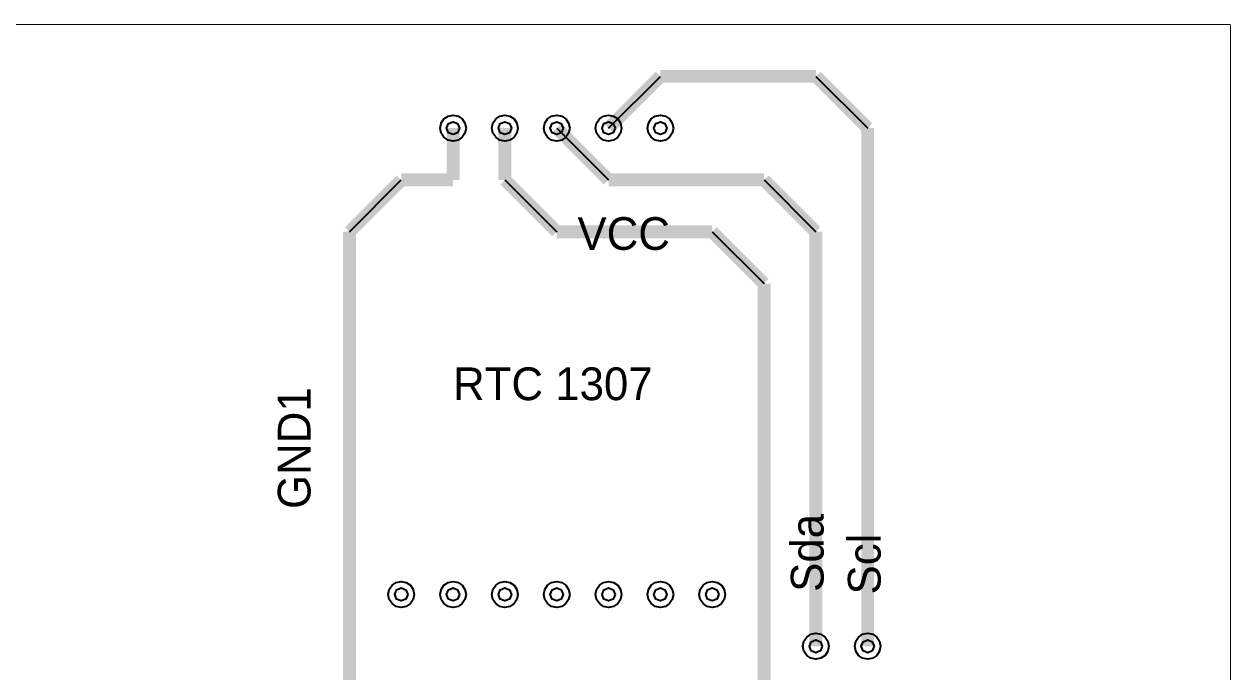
# Model space of a CAD drawing. Extents: x 0.8 to 14.6, y 0 to 10.
# Drawn here: x 9.745 to 14.595, y 7.428 to 10.033 of the extents above; entities that cross this region are included whole.
import ezdxf

# ---------------------------------------------------------------- set-up
doc = ezdxf.new("R2010")
doc.units = 0
doc.layers.get('0').update_dxf_attribs({"linetype": 'CONTINUOUS'})

msp = doc.modelspace()

# ---------------------------------------------------------------- linework, layer by layer
at = {"color": 0}
for points, const_width in [([(0.84375, 10.0313), (14.5938, 10.0313)], 0.00313), ([(14.5938, 10.0313), (14.5938, 0.03125)], 0.00313), ([(12.0938, 9.61458), (12.3021, 9.82292)], 0.05208), ([(12.3021, 9.82292), (12.7188, 9.82292)], 0.05208), ([(12.7188, 9.82292), (12.9271, 9.82292)], 0.05208), ([(12.9271, 9.82292), (13.1354, 9.61458)], 0.05208), ([(11.4688, 9.40625), (11.4688, 9.61458)], 0.05208), ([(11.6771, 9.61458), (11.6771, 9.40625)], 0.05208), ([(11.8854, 9.61458), (12.0938, 9.40625)], 0.05208), ([(13.1354, 9.61458), (13.1354, 7.53125)], 0.05208), ([(11.0521, 9.19792), (11.2604, 9.40625)], 0.05208), ([(11.2604, 9.40625), (11.4688, 9.40625)], 0.05208), ([(11.6771, 9.40625), (11.8854, 9.19792)], 0.05208), ([(12.0938, 9.40625), (12.7188, 9.40625)], 0.05208), ([(12.7188, 9.40625), (12.9271, 9.19792)], 0.05208), ([(11.0521, 7.73958), (11.0521, 9.19792)], 0.05208), ([(11.8854, 9.19792), (12.5104, 9.19792)], 0.05208), ([(12.5104, 9.19792), (12.7188, 8.98958)], 0.05208), ([(12.9271, 9.19792), (12.9271, 7.53125)], 0.05208), ([(12.7188, 8.98958), (12.7188, 7.53125)], 0.05208), ([(11.0521, 6.90625), (11.0521, 7.73958)], 0.05208), ([(12.7188, 7.53125), (12.7188, 7.11458)], 0.05208)]:
    msp.add_lwpolyline(points, dxfattribs=dict(at, const_width=const_width))
for points in [[(12.0938, 9.61458), (12.3021, 9.82292)], [(12.9271, 9.82292), (13.1354, 9.61458)], [(11.8854, 9.61458), (12.0938, 9.40625)], [(11.0521, 9.19792), (11.2604, 9.40625)], [(11.6771, 9.40625), (11.8854, 9.19792)], [(12.7188, 9.40625), (12.9271, 9.19792)], [(12.5104, 9.19792), (12.7188, 8.98958)]]:
    msp.add_lwpolyline(points, dxfattribs=at)
at = {"color": 0, "const_width": 0.00344}
for points in [[(11.5208, 9.61458), (11.5167, 9.59435), (11.5055, 9.57781), (11.489, 9.56663), (11.4688, 9.5625), (11.4485, 9.56663), (11.4319, 9.57781), (11.4207, 9.59435), (11.4167, 9.61458), (11.4207, 9.63488), (11.4319, 9.65142), (11.4485, 9.6626), (11.4688, 9.66667), (11.489, 9.6626), (11.5055, 9.65142), (11.5167, 9.63488), (11.5208, 9.61458)], [(11.7292, 9.61458), (11.725, 9.59435), (11.7139, 9.57781), (11.6973, 9.56663), (11.6771, 9.5625), (11.6568, 9.56663), (11.6403, 9.57781), (11.6291, 9.59435), (11.625, 9.61458), (11.6291, 9.63488), (11.6403, 9.65142), (11.6568, 9.6626), (11.6771, 9.66667), (11.6973, 9.6626), (11.7139, 9.65142), (11.725, 9.63488), (11.7292, 9.61458)], [(11.9375, 9.61458), (11.9334, 9.59435), (11.9222, 9.57781), (11.9057, 9.56663), (11.8854, 9.5625), (11.8651, 9.56663), (11.8486, 9.57781), (11.8374, 9.59435), (11.8333, 9.61458), (11.8374, 9.63488), (11.8486, 9.65142), (11.8651, 9.6626), (11.8854, 9.66667), (11.9057, 9.6626), (11.9222, 9.65142), (11.9334, 9.63488), (11.9375, 9.61458)], [(12.1458, 9.61458), (12.1417, 9.59435), (12.1305, 9.57781), (12.114, 9.56663), (12.0938, 9.5625), (12.0735, 9.56663), (12.0569, 9.57781), (12.0457, 9.59435), (12.0417, 9.61458), (12.0457, 9.63488), (12.0569, 9.65142), (12.0735, 9.6626), (12.0938, 9.66667), (12.114, 9.6626), (12.1305, 9.65142), (12.1417, 9.63488), (12.1458, 9.61458)], [(12.3542, 9.61458), (12.35, 9.59435), (12.3389, 9.57781), (12.3223, 9.56663), (12.3021, 9.5625), (12.2818, 9.56663), (12.2653, 9.57781), (12.2541, 9.59435), (12.25, 9.61458), (12.2541, 9.63488), (12.2653, 9.65142), (12.2818, 9.6626), (12.3021, 9.66667), (12.3223, 9.6626), (12.3389, 9.65142), (12.35, 9.63488), (12.3542, 9.61458)], [(11.3125, 7.73958), (11.3084, 7.71935), (11.2972, 7.70281), (11.2807, 7.69163), (11.2604, 7.6875), (11.2401, 7.69163), (11.2236, 7.70281), (11.2124, 7.71935), (11.2083, 7.73958), (11.2124, 7.75988), (11.2236, 7.77642), (11.2401, 7.7876), (11.2604, 7.79167), (11.2807, 7.7876), (11.2972, 7.77642), (11.3084, 7.75988), (11.3125, 7.73958)], [(11.5208, 7.73958), (11.5167, 7.71935), (11.5055, 7.70281), (11.489, 7.69163), (11.4688, 7.6875), (11.4485, 7.69163), (11.4319, 7.70281), (11.4207, 7.71935), (11.4167, 7.73958), (11.4207, 7.75988), (11.4319, 7.77642), (11.4485, 7.7876), (11.4688, 7.79167), (11.489, 7.7876), (11.5055, 7.77642), (11.5167, 7.75988), (11.5208, 7.73958)], [(11.7292, 7.73958), (11.725, 7.71935), (11.7139, 7.70281), (11.6973, 7.69163), (11.6771, 7.6875), (11.6568, 7.69163), (11.6403, 7.70281), (11.6291, 7.71935), (11.625, 7.73958), (11.6291, 7.75988), (11.6403, 7.77642), (11.6568, 7.7876), (11.6771, 7.79167), (11.6973, 7.7876), (11.7139, 7.77642), (11.725, 7.75988), (11.7292, 7.73958)], [(11.9375, 7.73958), (11.9334, 7.71935), (11.9222, 7.70281), (11.9057, 7.69163), (11.8854, 7.6875), (11.8651, 7.69163), (11.8486, 7.70281), (11.8374, 7.71935), (11.8333, 7.73958), (11.8374, 7.75988), (11.8486, 7.77642), (11.8651, 7.7876), (11.8854, 7.79167), (11.9057, 7.7876), (11.9222, 7.77642), (11.9334, 7.75988), (11.9375, 7.73958)], [(12.1458, 7.73958), (12.1417, 7.71935), (12.1305, 7.70281), (12.114, 7.69163), (12.0938, 7.6875), (12.0735, 7.69163), (12.0569, 7.70281), (12.0457, 7.71935), (12.0417, 7.73958), (12.0457, 7.75988), (12.0569, 7.77642), (12.0735, 7.7876), (12.0938, 7.79167), (12.114, 7.7876), (12.1305, 7.77642), (12.1417, 7.75988), (12.1458, 7.73958)], [(12.3542, 7.73958), (12.35, 7.71935), (12.3389, 7.70281), (12.3223, 7.69163), (12.3021, 7.6875), (12.2818, 7.69163), (12.2653, 7.70281), (12.2541, 7.71935), (12.25, 7.73958), (12.2541, 7.75988), (12.2653, 7.77642), (12.2818, 7.7876), (12.3021, 7.79167), (12.3223, 7.7876), (12.3389, 7.77642), (12.35, 7.75988), (12.3542, 7.73958)], [(12.5625, 7.73958), (12.5584, 7.71935), (12.5472, 7.70281), (12.5307, 7.69163), (12.5104, 7.6875), (12.4901, 7.69163), (12.4736, 7.70281), (12.4624, 7.71935), (12.4583, 7.73958), (12.4624, 7.75988), (12.4736, 7.77642), (12.4901, 7.7876), (12.5104, 7.79167), (12.5307, 7.7876), (12.5472, 7.77642), (12.5584, 7.75988), (12.5625, 7.73958)], [(12.9792, 7.53125), (12.975, 7.51101), (12.9639, 7.49447), (12.9473, 7.48329), (12.9271, 7.47917), (12.9068, 7.48329), (12.8903, 7.49447), (12.8791, 7.51101), (12.875, 7.53125), (12.8791, 7.55154), (12.8903, 7.56808), (12.9068, 7.57926), (12.9271, 7.58333), (12.9473, 7.57926), (12.9639, 7.56808), (12.975, 7.55154), (12.9792, 7.53125)], [(13.1875, 7.53125), (13.1834, 7.51101), (13.1722, 7.49447), (13.1557, 7.48329), (13.1354, 7.47917), (13.1151, 7.48329), (13.0986, 7.49447), (13.0874, 7.51101), (13.0833, 7.53125), (13.0874, 7.55154), (13.0986, 7.56808), (13.1151, 7.57926), (13.1354, 7.58333), (13.1557, 7.57926), (13.1722, 7.56808), (13.1834, 7.55154), (13.1875, 7.53125)]]:
    msp.add_lwpolyline(points, close=True, dxfattribs=at)
at = {"color": 0}
for points in [[(11.5208, 9.61458), (11.5167, 9.59435), (11.5055, 9.57781), (11.489, 9.56663), (11.4688, 9.5625), (11.4485, 9.56663), (11.4319, 9.57781), (11.4207, 9.59435), (11.4167, 9.61458), (11.4207, 9.63488), (11.4319, 9.65142), (11.4485, 9.6626), (11.4688, 9.66667), (11.489, 9.6626), (11.5055, 9.65142), (11.5167, 9.63488), (11.5208, 9.61458)], [(11.7292, 9.61458), (11.725, 9.59435), (11.7139, 9.57781), (11.6973, 9.56663), (11.6771, 9.5625), (11.6568, 9.56663), (11.6403, 9.57781), (11.6291, 9.59435), (11.625, 9.61458), (11.6291, 9.63488), (11.6403, 9.65142), (11.6568, 9.6626), (11.6771, 9.66667), (11.6973, 9.6626), (11.7139, 9.65142), (11.725, 9.63488), (11.7292, 9.61458)], [(11.9375, 9.61458), (11.9334, 9.59435), (11.9222, 9.57781), (11.9057, 9.56663), (11.8854, 9.5625), (11.8651, 9.56663), (11.8486, 9.57781), (11.8374, 9.59435), (11.8333, 9.61458), (11.8374, 9.63488), (11.8486, 9.65142), (11.8651, 9.6626), (11.8854, 9.66667), (11.9057, 9.6626), (11.9222, 9.65142), (11.9334, 9.63488), (11.9375, 9.61458)], [(12.1458, 9.61458), (12.1417, 9.59435), (12.1305, 9.57781), (12.114, 9.56663), (12.0938, 9.5625), (12.0735, 9.56663), (12.0569, 9.57781), (12.0457, 9.59435), (12.0417, 9.61458), (12.0457, 9.63488), (12.0569, 9.65142), (12.0735, 9.6626), (12.0938, 9.66667), (12.114, 9.6626), (12.1305, 9.65142), (12.1417, 9.63488), (12.1458, 9.61458)], [(12.3542, 9.61458), (12.35, 9.59435), (12.3389, 9.57781), (12.3223, 9.56663), (12.3021, 9.5625), (12.2818, 9.56663), (12.2653, 9.57781), (12.2541, 9.59435), (12.25, 9.61458), (12.2541, 9.63488), (12.2653, 9.65142), (12.2818, 9.6626), (12.3021, 9.66667), (12.3223, 9.6626), (12.3389, 9.65142), (12.35, 9.63488), (12.3542, 9.61458)], [(11.3125, 7.73958), (11.3084, 7.71935), (11.2972, 7.70281), (11.2807, 7.69163), (11.2604, 7.6875), (11.2401, 7.69163), (11.2236, 7.70281), (11.2124, 7.71935), (11.2083, 7.73958), (11.2124, 7.75988), (11.2236, 7.77642), (11.2401, 7.7876), (11.2604, 7.79167), (11.2807, 7.7876), (11.2972, 7.77642), (11.3084, 7.75988), (11.3125, 7.73958)], [(11.5208, 7.73958), (11.5167, 7.71935), (11.5055, 7.70281), (11.489, 7.69163), (11.4688, 7.6875), (11.4485, 7.69163), (11.4319, 7.70281), (11.4207, 7.71935), (11.4167, 7.73958), (11.4207, 7.75988), (11.4319, 7.77642), (11.4485, 7.7876), (11.4688, 7.79167), (11.489, 7.7876), (11.5055, 7.77642), (11.5167, 7.75988), (11.5208, 7.73958)], [(11.7292, 7.73958), (11.725, 7.71935), (11.7139, 7.70281), (11.6973, 7.69163), (11.6771, 7.6875), (11.6568, 7.69163), (11.6403, 7.70281), (11.6291, 7.71935), (11.625, 7.73958), (11.6291, 7.75988), (11.6403, 7.77642), (11.6568, 7.7876), (11.6771, 7.79167), (11.6973, 7.7876), (11.7139, 7.77642), (11.725, 7.75988), (11.7292, 7.73958)], [(11.9375, 7.73958), (11.9334, 7.71935), (11.9222, 7.70281), (11.9057, 7.69163), (11.8854, 7.6875), (11.8651, 7.69163), (11.8486, 7.70281), (11.8374, 7.71935), (11.8333, 7.73958), (11.8374, 7.75988), (11.8486, 7.77642), (11.8651, 7.7876), (11.8854, 7.79167), (11.9057, 7.7876), (11.9222, 7.77642), (11.9334, 7.75988), (11.9375, 7.73958)], [(12.1458, 7.73958), (12.1417, 7.71935), (12.1305, 7.70281), (12.114, 7.69163), (12.0938, 7.6875), (12.0735, 7.69163), (12.0569, 7.70281), (12.0457, 7.71935), (12.0417, 7.73958), (12.0457, 7.75988), (12.0569, 7.77642), (12.0735, 7.7876), (12.0938, 7.79167), (12.114, 7.7876), (12.1305, 7.77642), (12.1417, 7.75988), (12.1458, 7.73958)], [(12.3542, 7.73958), (12.35, 7.71935), (12.3389, 7.70281), (12.3223, 7.69163), (12.3021, 7.6875), (12.2818, 7.69163), (12.2653, 7.70281), (12.2541, 7.71935), (12.25, 7.73958), (12.2541, 7.75988), (12.2653, 7.77642), (12.2818, 7.7876), (12.3021, 7.79167), (12.3223, 7.7876), (12.3389, 7.77642), (12.35, 7.75988), (12.3542, 7.73958)], [(12.5625, 7.73958), (12.5584, 7.71935), (12.5472, 7.70281), (12.5307, 7.69163), (12.5104, 7.6875), (12.4901, 7.69163), (12.4736, 7.70281), (12.4624, 7.71935), (12.4583, 7.73958), (12.4624, 7.75988), (12.4736, 7.77642), (12.4901, 7.7876), (12.5104, 7.79167), (12.5307, 7.7876), (12.5472, 7.77642), (12.5584, 7.75988), (12.5625, 7.73958)], [(12.9792, 7.53125), (12.975, 7.51101), (12.9639, 7.49447), (12.9473, 7.48329), (12.9271, 7.47917), (12.9068, 7.48329), (12.8903, 7.49447), (12.8791, 7.51101), (12.875, 7.53125), (12.8791, 7.55154), (12.8903, 7.56808), (12.9068, 7.57926), (12.9271, 7.58333), (12.9473, 7.57926), (12.9639, 7.56808), (12.975, 7.55154), (12.9792, 7.53125)], [(13.1875, 7.53125), (13.1834, 7.51101), (13.1722, 7.49447), (13.1557, 7.48329), (13.1354, 7.47917), (13.1151, 7.48329), (13.0986, 7.49447), (13.0874, 7.51101), (13.0833, 7.53125), (13.0874, 7.55154), (13.0986, 7.56808), (13.1151, 7.57926), (13.1354, 7.58333), (13.1557, 7.57926), (13.1722, 7.56808), (13.1834, 7.55154), (13.1875, 7.53125)]]:
    msp.add_lwpolyline(points, close=True, dxfattribs=at)
at = {"color": 7, "const_width": 0.00344}
for points in [[(11.4948, 9.61458), (11.4871, 9.59619), (11.4688, 9.58854), (11.4503, 9.59619), (11.4427, 9.61458), (11.4503, 9.63303), (11.4688, 9.64063), (11.4871, 9.63303), (11.4948, 9.61458)], [(11.7031, 9.61458), (11.6955, 9.59619), (11.6771, 9.58854), (11.6586, 9.59619), (11.651, 9.61458), (11.6586, 9.63303), (11.6771, 9.64063), (11.6955, 9.63303), (11.7031, 9.61458)], [(11.9115, 9.61458), (11.9038, 9.59619), (11.8854, 9.58854), (11.867, 9.59619), (11.8594, 9.61458), (11.867, 9.63303), (11.8854, 9.64063), (11.9038, 9.63303), (11.9115, 9.61458)], [(12.1198, 9.61458), (12.1121, 9.59619), (12.0938, 9.58854), (12.0753, 9.59619), (12.0677, 9.61458), (12.0753, 9.63303), (12.0938, 9.64063), (12.1121, 9.63303), (12.1198, 9.61458)], [(12.3281, 9.61458), (12.3205, 9.59619), (12.3021, 9.58854), (12.2836, 9.59619), (12.276, 9.61458), (12.2836, 9.63303), (12.3021, 9.64063), (12.3205, 9.63303), (12.3281, 9.61458)], [(11.2865, 7.73958), (11.2788, 7.72119), (11.2604, 7.71354), (11.242, 7.72119), (11.2344, 7.73958), (11.242, 7.75803), (11.2604, 7.76563), (11.2788, 7.75803), (11.2865, 7.73958)], [(11.4948, 7.73958), (11.4871, 7.72119), (11.4688, 7.71354), (11.4503, 7.72119), (11.4427, 7.73958), (11.4503, 7.75803), (11.4688, 7.76563), (11.4871, 7.75803), (11.4948, 7.73958)], [(11.7031, 7.73958), (11.6955, 7.72119), (11.6771, 7.71354), (11.6586, 7.72119), (11.651, 7.73958), (11.6586, 7.75803), (11.6771, 7.76563), (11.6955, 7.75803), (11.7031, 7.73958)], [(11.9115, 7.73958), (11.9038, 7.72119), (11.8854, 7.71354), (11.867, 7.72119), (11.8594, 7.73958), (11.867, 7.75803), (11.8854, 7.76563), (11.9038, 7.75803), (11.9115, 7.73958)], [(12.1198, 7.73958), (12.1121, 7.72119), (12.0938, 7.71354), (12.0753, 7.72119), (12.0677, 7.73958), (12.0753, 7.75803), (12.0938, 7.76563), (12.1121, 7.75803), (12.1198, 7.73958)], [(12.3281, 7.73958), (12.3205, 7.72119), (12.3021, 7.71354), (12.2836, 7.72119), (12.276, 7.73958), (12.2836, 7.75803), (12.3021, 7.76563), (12.3205, 7.75803), (12.3281, 7.73958)], [(12.5365, 7.73958), (12.5288, 7.72119), (12.5104, 7.71354), (12.492, 7.72119), (12.4844, 7.73958), (12.492, 7.75803), (12.5104, 7.76563), (12.5288, 7.75803), (12.5365, 7.73958)], [(12.9531, 7.53125), (12.9455, 7.51286), (12.9271, 7.50521), (12.9086, 7.51286), (12.901, 7.53125), (12.9086, 7.54969), (12.9271, 7.55729), (12.9455, 7.54969), (12.9531, 7.53125)], [(13.1615, 7.53125), (13.1538, 7.51286), (13.1354, 7.50521), (13.117, 7.51286), (13.1094, 7.53125), (13.117, 7.54969), (13.1354, 7.55729), (13.1538, 7.54969), (13.1615, 7.53125)]]:
    msp.add_lwpolyline(points, close=True, dxfattribs=at)
at = {"color": 7}
for points in [[(11.4948, 9.61458), (11.4871, 9.59619), (11.4688, 9.58854), (11.4503, 9.59619), (11.4427, 9.61458), (11.4503, 9.63303), (11.4688, 9.64063), (11.4871, 9.63303), (11.4948, 9.61458)], [(11.7031, 9.61458), (11.6955, 9.59619), (11.6771, 9.58854), (11.6586, 9.59619), (11.651, 9.61458), (11.6586, 9.63303), (11.6771, 9.64063), (11.6955, 9.63303), (11.7031, 9.61458)], [(11.9115, 9.61458), (11.9038, 9.59619), (11.8854, 9.58854), (11.867, 9.59619), (11.8594, 9.61458), (11.867, 9.63303), (11.8854, 9.64063), (11.9038, 9.63303), (11.9115, 9.61458)], [(12.1198, 9.61458), (12.1121, 9.59619), (12.0938, 9.58854), (12.0753, 9.59619), (12.0677, 9.61458), (12.0753, 9.63303), (12.0938, 9.64063), (12.1121, 9.63303), (12.1198, 9.61458)], [(12.3281, 9.61458), (12.3205, 9.59619), (12.3021, 9.58854), (12.2836, 9.59619), (12.276, 9.61458), (12.2836, 9.63303), (12.3021, 9.64063), (12.3205, 9.63303), (12.3281, 9.61458)], [(11.2865, 7.73958), (11.2788, 7.72119), (11.2604, 7.71354), (11.242, 7.72119), (11.2344, 7.73958), (11.242, 7.75803), (11.2604, 7.76563), (11.2788, 7.75803), (11.2865, 7.73958)], [(11.4948, 7.73958), (11.4871, 7.72119), (11.4688, 7.71354), (11.4503, 7.72119), (11.4427, 7.73958), (11.4503, 7.75803), (11.4688, 7.76563), (11.4871, 7.75803), (11.4948, 7.73958)], [(11.7031, 7.73958), (11.6955, 7.72119), (11.6771, 7.71354), (11.6586, 7.72119), (11.651, 7.73958), (11.6586, 7.75803), (11.6771, 7.76563), (11.6955, 7.75803), (11.7031, 7.73958)], [(11.9115, 7.73958), (11.9038, 7.72119), (11.8854, 7.71354), (11.867, 7.72119), (11.8594, 7.73958), (11.867, 7.75803), (11.8854, 7.76563), (11.9038, 7.75803), (11.9115, 7.73958)], [(12.1198, 7.73958), (12.1121, 7.72119), (12.0938, 7.71354), (12.0753, 7.72119), (12.0677, 7.73958), (12.0753, 7.75803), (12.0938, 7.76563), (12.1121, 7.75803), (12.1198, 7.73958)], [(12.3281, 7.73958), (12.3205, 7.72119), (12.3021, 7.71354), (12.2836, 7.72119), (12.276, 7.73958), (12.2836, 7.75803), (12.3021, 7.76563), (12.3205, 7.75803), (12.3281, 7.73958)], [(12.5365, 7.73958), (12.5288, 7.72119), (12.5104, 7.71354), (12.492, 7.72119), (12.4844, 7.73958), (12.492, 7.75803), (12.5104, 7.76563), (12.5288, 7.75803), (12.5365, 7.73958)], [(12.9531, 7.53125), (12.9455, 7.51286), (12.9271, 7.50521), (12.9086, 7.51286), (12.901, 7.53125), (12.9086, 7.54969), (12.9271, 7.55729), (12.9455, 7.54969), (12.9531, 7.53125)], [(13.1615, 7.53125), (13.1538, 7.51286), (13.1354, 7.50521), (13.117, 7.51286), (13.1094, 7.53125), (13.117, 7.54969), (13.1354, 7.55729), (13.1538, 7.54969), (13.1615, 7.53125)]]:
    msp.add_lwpolyline(points, close=True, dxfattribs=at)

# ---------------------------------------------------------------- texts
at = {"color": 134}
for s, p in [('VCC', (11.9688, 9.125)), ('RTC 1307', (11.4688, 8.52083))]:
    msp.add_text(s, height=0.131628, dxfattribs=at).set_placement(p)
for s, p in [('GND1', (10.8958, 8.08333)), ('Sda', (12.9583, 7.75)), ('Scl', (13.1875, 7.73958))]:
    msp.add_text(s, height=0.131628, rotation=90, dxfattribs=at).set_placement(p)

doc.saveas('drawing.dxf')
